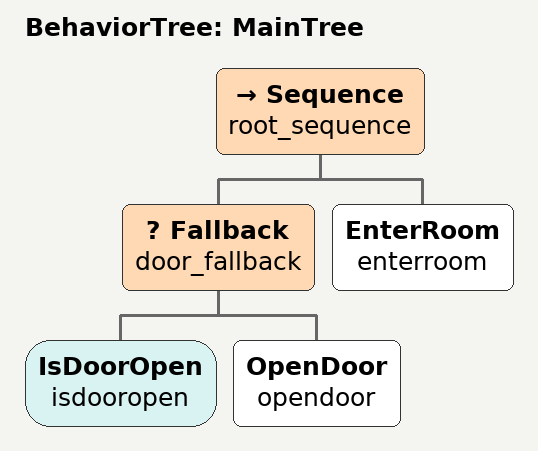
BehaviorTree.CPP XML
<?xml version="1.0" encoding="UTF-8"?>
<root BTCPP_format="4">
  <BehaviorTree ID="MainTree">
    <Sequence name="root_sequence">
      <Fallback name="door_fallback">
        <IsDoorOpen name="isdooropen"/>
        <OpenDoor name="opendoor"/>
      </Fallback>
      <EnterRoom name="enterroom"/>
    </Sequence>
  </BehaviorTree>

</root>
